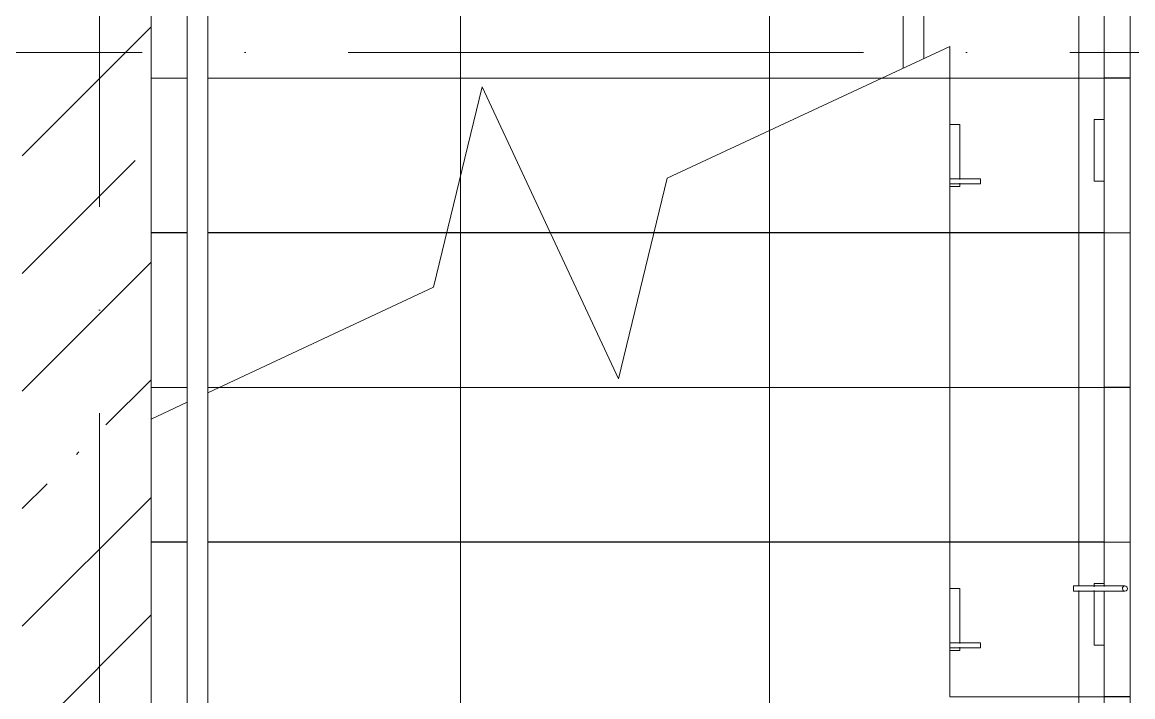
# Model space of a CAD drawing. Header units: millimetres. Extents: x -6467 to 106027, y -7090 to 195095.
# Drawn here: x 97350 to 99505, y 50681 to 51990 of the extents above; entities that cross this region are included whole.
import ezdxf

# ---------------------------------------------------------------- set-up
doc = ezdxf.new("R2010")
doc.units = ezdxf.units.MM
doc.linetypes.add('50_200_ШТРИХ_1Т_ш5_п1_п1_', pattern=[1400, 1000, -200, 0, -200])
doc.layers.add('A-WALL', color=7, linetype='Continuous', lineweight=5)
doc.layers.add('Ограждение', color=7, linetype='Continuous', lineweight=9)
for name, color, linetype, lineweight, true_color in [('S-STRS-1', 7, 'Continuous', 9, 0xaaaaaa), ('S-STRS-2', 7, 'Continuous', 5, 0xbfbfbf), ('S-STRS-MBND-1', 7, 'Continuous', 9, 0xaaaaaa), ('Оси-3', 7, '50_200_ШТРИХ_1Т_ш5_п1_п1_', 9, 0xaaaaaa)]:
    doc.layers.add(name, color=color, linetype=linetype, lineweight=lineweight, true_color=true_color)
pattern_1 = [(270, (97600, 49781.04), (600, 4e-14), []), (0, (97600, 49781.04), (0, 600), [])]
pattern_2 = [(90, (101000, 53681.04), (-600, 4e-14), []), (180, (101000, 53681.04), (7e-14, -600), [])]

# ---------------------------------------------------------------- blocks, each defined once
blk = doc.blocks.new('О_Элемент поручня_Маршевый_Труба_ГОСТ 8732-78 - О_Элемент поручня_Маршевый_Труба_ГОСТ 8732-78-V191-АИ_План этажа Радиаторы_2')
at = {"layer": 'Ограждение'}
blk.add_line((-3902.6, 0), (-13.2, 0), dxfattribs=at)
blk = doc.blocks.new('О_Полоса_Трапеция прямоугольная_Прокат_ГОСТ 103-2006 - Крепежная пластина-V195-АИ_План этажа Радиаторы_2')
at = {"layer": 'Ограждение'}
for p, q in [((95605.8, 83880.7), (95600, 83880.7)), ((95600, 83880.7), (95600, 83860.7)), ((95720, 83880.7), (95614.3, 83880.7)), ((95720, 83860.7), (95720, 83880.7)), ((95600, 83860.7), (95606.5, 83860.7)), ((95613.5, 83860.7), (95720, 83860.7))]:
    blk.add_line(p, q, dxfattribs=at)
blk = doc.blocks.new('О_Кронштейн_Форма Г_Круг_ГОСТ 2590-2006 - О_Кронштейн_Форма Г_Круг_ГОСТ 2590-2006-18969516-АИ_План этажа Радиаторы_2')
at = {"layer": 'Ограждение'}
for p, q in [((21685.8, 45871), (21685.8, 45946)), ((21695.8, 45946), (21695.8, 45871)), ((21685.8, 45871), (21690.8, 45871)), ((21690.8, 45871), (21695.8, 45871))]:
    blk.add_line(p, q, dxfattribs=at)
at = {"layer": 'Ограждение', "flags": 128}
for points in [[(21685.8, 45946), (21685.8, 45962.4), (21685.8, 45970.8), (21685.8, 45971)], [(21695.8, 45971), (21695.8, 45964.9), (21695.8, 45949.6), (21695.8, 45946)]]:
    blk.add_lwpolyline(points, dxfattribs=at)
at = {"layer": 'Ограждение'}
for start, end in [(90, 270), (270, 90)]:
    blk.add_arc((21690.8, 45971), 5, start, end, dxfattribs=at)
blk = doc.blocks.new('О_Полоса_Трапеция прямоугольная_Прокат_ГОСТ 103-2006 - Крепежная пластина-V192-АИ_План этажа Радиаторы_2')
at = {"layer": 'Ограждение'}
for p, q in [((97624.3, 83600.7), (97504.3, 83600.7)), ((97504.3, 83600.7), (97504.3, 83580.7)), ((97624.3, 83580.7), (97624.3, 83600.7)), ((97504.3, 83580.7), (97624.3, 83580.7))]:
    blk.add_line(p, q, dxfattribs=at)
blk = doc.blocks.new('О_Элемент поручня_Маршевый_Труба_ГОСТ 8732-78 - О_Элемент поручня_Маршевый_Труба_ГОСТ 8732-78-V224-АИ_План этажа Радиаторы_2')
at = {"layer": 'Ограждение'}
for p, q in [((-13.2, 40), (-1798.7, 40)), ((-1780, 0), (-13.2, 0))]:
    blk.add_line(p, q, dxfattribs=at)
blk = doc.blocks.new('О_Полоса_Трапеция прямоугольная_Прокат_ГОСТ 103-2006 - Крепежная пластина-V228-АИ_План этажа Радиаторы_2')
at = {"layer": 'Ограждение'}
for p, q in [((99169.6, 51791), (99150, 51791)), ((99169.6, 51684.6), (99169.6, 51791)), ((99150, 51671), (99169.6, 51671)), ((99169.6, 51671), (99169.6, 51677.5))]:
    blk.add_line(p, q, dxfattribs=at)
blk = doc.blocks.new('О_Кронштейн_Форма Г_Круг_ГОСТ 2590-2006 - О_Кронштейн_Форма Г_Круг_ГОСТ 2590-2006-V229-АИ_План этажа Радиаторы_2')
at = {"layer": 'Ограждение'}
for p, q in [((99150, 51686), (99209.6, 51686)), ((99209.6, 51681), (99209.6, 51686)), ((99209.6, 51676), (99150, 51676)), ((99209.6, 51676), (99209.6, 51681))]:
    blk.add_line(p, q, dxfattribs=at)
blk = doc.blocks.new('О_Кронштейн_Форма Г_Круг_ГОСТ 2590-2006 - О_Кронштейн_Форма Г_Круг_ГОСТ 2590-2006-V230-АИ_План этажа Радиаторы_2')
at = {"layer": 'Ограждение'}
for p, q in [((99150, 51686), (99209.6, 51686)), ((99209.6, 51685.9), (99209.6, 51686)), ((99209.6, 51676), (99150, 51676)), ((99209.6, 51676), (99209.6, 51676.2))]:
    blk.add_line(p, q, dxfattribs=at)
blk = doc.blocks.new('О_Элемент поручня_Пристенный_Двухуровневый_Труба_ГОСТ 87321 - О_Элемент поручня_Пристенный_Двухуровневый_Труба_ГОСТ 8732-78 2-V351-АИ_План этажа Радиаторы_2')
at = {"layer": 'Ограждение'}
for p, q in [((280, 40), (-4480, 40)), ((-4480, 0), (280, 0))]:
    blk.add_line(p, q, dxfattribs=at)

msp = doc.modelspace()

# ---------------------------------------------------------------- hatches: boundary and pattern name
at = {"layer": 'A-WALL'}
h = msp.add_hatch(dxfattribs=at)
h.set_pattern_fill('FP_1', color=256, style=0, pattern_type=2)
h.set_pattern_definition([(45, (0, 0), (-228.0985, 228.0985), []), (45, (228.1, 0), (-228.0985, 228.0985), [403.225, -80.645, 6.706, -73.939])])
h.paths.add_polyline_path([(97600, 47081), (97600, 47296), (97350, 47296), (97350, 47081)])
h.paths.add_polyline_path([(97600, 48946), (97600, 55181), (97350, 55181), (97350, 48946), (97505.3, 48946)])
at = {"layer": 'S-STRS-2'}
h = msp.add_hatch(dxfattribs=at)
h.set_pattern_fill('FP_143', color=256, style=0, pattern_type=2)
h.set_pattern_definition(pattern_1)
h.paths.add_polyline_path([(99150, 51881), (99450, 51881), (99450, 52181), (99099.6, 52181), (99099.6, 51918.9), (99150, 51942.4)])
h.paths.add_polyline_path([(98751.1, 51881), (99018.4, 51881), (99059.6, 51900.3), (99059.6, 52181), (97710, 52181), (97710, 51881), (98335.8, 51881)])
h.paths.add_polyline_path([(97600, 51881), (97670, 51881), (97670, 52181), (97600, 52181)])
h = msp.add_hatch(dxfattribs=at)
h.set_pattern_fill('FP_145', color=256, style=0, pattern_type=2)
h.set_pattern_definition(pattern_2)
h.paths.add_polyline_path([(99450, 51881), (99500, 51881), (99500, 52181), (99450, 52181), (99450, 52130.8)])
h.paths.add_polyline_path([(99540, 51881), (100890, 51881), (100890, 52181), (99540, 52181), (99540, 52130.8)])
h.paths.add_polyline_path([(100930, 51881), (101000, 51881), (101000, 52181), (100930, 52181)])
h = msp.add_hatch(dxfattribs=at)
h.set_pattern_fill('FP_143', color=256, style=0, pattern_type=2)
h.set_pattern_definition(pattern_1)
h.paths.add_polyline_path([(99018.4, 51881), (99150, 51881), (99150, 51942.4)])
h = msp.add_hatch(dxfattribs=at)
h.set_pattern_fill('FP_143', color=256, style=0, pattern_type=2)
h.set_pattern_definition(pattern_1)
h.paths.add_polyline_path([(97600, 51581), (97670, 51581), (97670, 51881), (97600, 51881), (97600, 51778.8)])
h.paths.add_polyline_path([(97710, 51581), (98174.1, 51581), (98242.9, 51864.3), (98375, 51581), (98575.9, 51581), (98601.6, 51686.7), (99018.4, 51881), (97710, 51881), (97710, 51778.8)])
h.paths.add_polyline_path([(99166.3, 51581), (99450, 51581), (99450, 51681), (99430, 51682.3), (99430, 51801), (99450, 51801), (99450, 51881), (99150, 51881), (99150, 51791), (99169.6, 51791), (99169.6, 51685.9), (99209.6, 51684.6), (99209.6, 51676.2), (99169.6, 51676.2), (99169.6, 51671), (99150, 51671), (99150, 51581)])
h = msp.add_hatch(dxfattribs=at)
h.set_pattern_fill('FP_143', color=256, style=0, pattern_type=2)
h.set_pattern_definition(pattern_1)
h.paths.add_polyline_path([(99150, 51581), (99150, 51881), (99018.4, 51881), (98601.6, 51686.7), (98575.9, 51581), (98958.7, 51581)])
h.paths.add_polyline_path([(98375, 51581), (98242.9, 51864.3), (98174.1, 51581), (98335.8, 51581)])
h = msp.add_hatch(dxfattribs=at)
h.set_pattern_fill('FP_145', color=256, style=0, pattern_type=2)
h.set_pattern_definition(pattern_2)
h.paths.add_polyline_path([(99500, 51581), (99500, 51881), (99450, 51881), (99450, 51581)])
h.paths.add_polyline_path([(101000, 51581), (101000, 51881), (100930, 51881), (100930, 51581)])
h.paths.add_polyline_path([(99581.6, 51581), (100890, 51581), (100890, 51881), (99540, 51881), (99540, 51581)])
h = msp.add_hatch(dxfattribs=at)
h.set_pattern_fill('FP_143', color=256, style=0, pattern_type=2)
h.set_pattern_definition(pattern_1)
h.paths.add_polyline_path([(97600, 51281), (97670, 51281), (97670, 51581), (97600, 51581), (97600, 51308.9)])
h.paths.add_polyline_path([(97710, 51281), (97731.6, 51281), (98148.4, 51475.4), (98174.1, 51581), (97710, 51581), (97710, 51285.6)])
h.paths.add_polyline_path([(99166.3, 51281), (99450, 51281), (99450, 51581), (99150, 51581), (99150, 51281)])
h.paths.add_polyline_path([(98507.1, 51297.8), (98575.9, 51581), (98375, 51581), (98424.3, 51475.4)])
h = msp.add_hatch(dxfattribs=at)
h.set_pattern_fill('FP_143', color=256, style=0, pattern_type=2)
h.set_pattern_definition(pattern_1)
h.paths.add_polyline_path([(97731.6, 51281), (99150, 51281), (99150, 51581), (98575.9, 51581), (98507.1, 51297.8), (98375, 51581), (98174.1, 51581), (98148.4, 51475.4)])
h = msp.add_hatch(dxfattribs=at)
h.set_pattern_fill('FP_145', color=256, style=0, pattern_type=2)
h.set_pattern_definition(pattern_2)
h.paths.add_polyline_path([(99450, 51281), (99500, 51281), (99500, 51581), (99450, 51581), (99450, 51426.9)])
h.paths.add_polyline_path([(99540, 51281), (100890, 51281), (100890, 51581), (99540, 51581), (99540, 51426.9)])
h.paths.add_polyline_path([(100930, 51281), (101000, 51281), (101000, 51581), (100930, 51581)])
h = msp.add_hatch(dxfattribs=at)
h.set_pattern_fill('FP_143', color=256, style=0, pattern_type=2)
h.set_pattern_definition(pattern_1)
h.paths.add_polyline_path([(97710, 50981), (99150, 50981), (99150, 51281), (97731.6, 51281), (97710, 51270.9), (97710, 51231.7)])
h.paths.add_polyline_path([(97600, 50981), (97670, 50981), (97670, 51252.3), (97600, 51219.7)])
h = msp.add_hatch(dxfattribs=at)
h.set_pattern_fill('FP_143', color=256, style=0, pattern_type=2)
h.set_pattern_definition(pattern_1)
h.paths.add_polyline_path([(99150, 50981), (99450, 50981), (99450, 51281), (99150, 51281), (99150, 51074.9)])
h.paths.add_polyline_path([(97600, 51219.7), (97670, 51252.3), (97670, 51281), (97600, 51281)])
h.paths.add_polyline_path([(97710, 51270.9), (97731.6, 51281), (97710, 51280.6)])
h = msp.add_hatch(dxfattribs=at)
h.set_pattern_fill('FP_145', color=256, style=0, pattern_type=2)
h.set_pattern_definition(pattern_2)
h.paths.add_polyline_path([(99450, 50981), (99500, 50981), (99500, 51281), (99450, 51281), (99450, 51074.9)])
h.paths.add_polyline_path([(101000, 50981), (101000, 51281), (100930, 51281), (100930, 50981)])
h.paths.add_polyline_path([(99540, 50981), (100890, 50981), (100890, 51281), (99540, 51281), (99540, 51074.9)])
h = msp.add_hatch(dxfattribs=at)
h.set_pattern_fill('FP_143', color=256, style=0, pattern_type=2)
h.set_pattern_definition(pattern_1)
h.paths.add_polyline_path([(98966.3, 50681), (99150, 50681), (99150, 50981), (97710, 50981), (97710, 50681), (98891.9, 50681)])
h.paths.add_polyline_path([(97600, 50681), (97670, 50681), (97670, 50981), (97600, 50981)])
h = msp.add_hatch(dxfattribs=at)
h.set_pattern_fill('FP_143', color=256, style=0, pattern_type=2)
h.set_pattern_definition(pattern_1)
h.paths.add_polyline_path([(99150, 50681), (99450, 50681), (99450, 50781), (99430, 50781), (99430, 50886.2), (99390, 50887.5), (99390, 50895.9), (99430, 50895.9), (99430, 50901), (99450, 50901), (99450, 50981), (99150, 50981), (99150, 50891), (99169.6, 50889.7), (99169.6, 50785.9), (99209.6, 50784.6), (99209.6, 50776.2), (99169.6, 50776.2), (99169.6, 50771), (99150, 50771), (99150, 50722.9)])
h = msp.add_hatch(dxfattribs=at)
h.set_pattern_fill('FP_145', color=256, style=0, pattern_type=2)
h.set_pattern_definition(pattern_2)
h.paths.add_polyline_path([(99450, 50681), (99500, 50681), (99500, 50981), (99450, 50981), (99450, 50895.9), (99465, 50894.6), (99465, 50886.2), (99450, 50886.2), (99450, 50722.9)])
h.paths.add_polyline_path([(99581.6, 50681), (100890, 50681), (100890, 50981), (99540, 50981), (99540, 50681)])
h.paths.add_polyline_path([(100930, 50681), (101000, 50681), (101000, 50981), (100930, 50981)])
h.paths.add_polyline_path([(99480.3, 50886.1), (99474.1, 50888.5), (99474.1, 50895), (99479.9, 50894.6), (99480.2, 50886.2)])
h.paths.add_polyline_path([(99493.5, 50887.5), (99486, 50892.3), (99489.9, 50895.4), (99495, 50891), (99493.7, 50887.8)])
h = msp.add_hatch(dxfattribs=at)
h.set_pattern_fill('FP_143', color=256, style=0, pattern_type=2)
h.set_pattern_definition(pattern_1)
h.paths.add_polyline_path([(97600, 50381), (97670, 50381), (97670, 50681), (97600, 50681)])
h.paths.add_polyline_path([(97710, 50381), (99059.6, 50381), (99058.7, 50681), (97710, 50681)])
h.paths.add_polyline_path([(99099.6, 50381), (99150, 50381), (99150, 50681), (99098.1, 50681), (99099.6, 50664.9), (99099.6, 50629)])
h = msp.add_hatch(dxfattribs=at)
h.set_pattern_fill('FP_143', color=256, style=0, pattern_type=2)
h.set_pattern_definition(pattern_1)
h.paths.add_polyline_path([(99166.3, 50381), (99450, 50381), (99450, 50681), (99150, 50681), (99150, 50381)])
h = msp.add_hatch(dxfattribs=at)
h.set_pattern_fill('FP_145', color=256, style=0, pattern_type=2)
h.set_pattern_definition(pattern_2)
h.paths.add_polyline_path([(99450, 50381), (99500, 50381), (99500, 50681), (99450, 50681), (99450, 50391)])
h.paths.add_polyline_path([(99540, 50381), (100890, 50381), (100890, 50681), (99540, 50681), (99540, 50391)])
h.paths.add_polyline_path([(100930, 50381), (101000, 50381), (101000, 50681), (100930, 50681)])

# ---------------------------------------------------------------- linework, layer by layer
at = {"layer": 'A-WALL'}
msp.add_line((97600, 48951), (97600, 55181), dxfattribs=at)
at = {"layer": 'S-STRS-1'}
for p, q in [((99450, 52181), (99450, 51881)), ((99150, 51881), (99150, 51942.4)), ((97600, 51881), (97670, 51881)), ((97600, 51881), (97670, 51881)), ((97710, 51881), (99018.4, 51881)), ((97710, 51881), (99018.4, 51881)), ((99018.4, 51881), (99150, 51881)), ((99018.4, 51881), (99150, 51881)), ((99150, 51581), (99150, 51881)), ((99150, 51881), (99450, 51881)), ((99150, 51881), (99450, 51881)), ((99450, 51881), (99450, 51801)), ((99500.5, 51881), (99450, 51881)), ((99500.5, 51881), (99450, 51881)), ((99450, 51681), (99450, 51581)), ((97600, 51581), (97670, 51581)), ((97600, 51581), (97670, 51581)), ((97710, 51581), (98174.1, 51581)), ((97710, 51581), (98174.1, 51581)), ((98174.1, 51581), (98375, 51581)), ((98174.1, 51581), (98375, 51581)), ((98375, 51581), (98575.9, 51581)), ((98375, 51581), (98575.9, 51581)), ((98575.9, 51581), (99150, 51581)), ((98575.9, 51581), (99150, 51581)), ((99150, 51281), (99150, 51581)), ((99150, 51581), (99450, 51581)), ((99150, 51581), (99450, 51581)), ((99450, 51581), (99450, 51281)), ((99500.5, 51581), (99450, 51581)), ((99500.5, 51581), (99450, 51581)), ((97600, 51281), (97670, 51281)), ((97600, 51281), (97670, 51281)), ((97710, 51281), (97731.6, 51281)), ((97710, 51281), (97731.6, 51281)), ((97731.6, 51281), (99150, 51281)), ((97731.6, 51281), (99150, 51281)), ((99150, 50981), (99150, 51281)), ((99150, 51281), (99450, 51281)), ((99150, 51281), (99450, 51281)), ((99450, 51281), (99450, 50981)), ((99500.5, 51281), (99450, 51281)), ((99500.5, 51281), (99450, 51281)), ((97600, 50981), (97670, 50981)), ((97600, 50981), (97670, 50981)), ((97710, 50981), (99150, 50981)), ((97710, 50981), (99150, 50981)), ((99150, 50681), (99150, 50981)), ((99150, 50981), (99450, 50981)), ((99150, 50981), (99450, 50981)), ((99450, 50981), (99450, 50901)), ((99500.5, 50981), (99450, 50981)), ((99500.5, 50981), (99450, 50981)), ((99450, 50781), (99450, 50681)), ((99150, 50681), (99450, 50681)), ((99150, 50681), (99450, 50681)), ((99450, 50681), (99450, 50381)), ((99500.5, 50681), (99450, 50681)), ((99500.5, 50681), (99450, 50681))]:
    msp.add_line(p, q, dxfattribs=at)
at = {"layer": 'S-STRS-MBND-1'}
for p, q in [((99150, 51942.4), (98601.6, 51686.7)), ((98242.9, 51864.3), (98148.4, 51475.4)), ((98507.1, 51297.8), (98242.9, 51864.3)), ((98601.6, 51686.7), (98507.1, 51297.8)), ((98148.4, 51475.4), (97710, 51270.9)), ((97670, 51252.3), (97600, 51219.7))]:
    msp.add_line(p, q, dxfattribs=at)
at = {"layer": 'Оси-3'}
for p, q in [((97500, 47431), (97500, 91281)), ((68580.7, 51931), (104718, 51931))]:
    msp.add_line(p, q, dxfattribs=at)

# ---------------------------------------------------------------- block references
at = {"layer": 'Ограждение'}
for name, p, rotation in [('О_Элемент поручня_Пристенный_Двухуровневый_Труба_ГОСТ 87321 - О_Элемент поручня_Пристенный_Двухуровневый_Труба_ГОСТ 8732-78 2-V351-АИ_План этажа Радиаторы_2', (97670, 49501.4), 269.9999999999999), ('О_Элемент поручня_Маршевый_Труба_ГОСТ 8732-78 - О_Элемент поручня_Маршевый_Труба_ГОСТ 8732-78-V224-АИ_План этажа Радиаторы_2', (99099.6, 53698.9), 89.99999999999925), ('О_Элемент поручня_Маршевый_Труба_ГОСТ 8732-78 - О_Элемент поручня_Маршевый_Труба_ГОСТ 8732-78-V191-АИ_План этажа Радиаторы_2', (99500, 49773.2), 269.9999999999994), ('О_Полоса_Трапеция прямоугольная_Прокат_ГОСТ 103-2006 - Крепежная пластина-V192-АИ_План этажа Радиаторы_2', (183030.7, -45823.3), 89.99999999999959), ('О_Кронштейн_Форма Г_Круг_ГОСТ 2590-2006 - О_Кронштейн_Форма Г_Круг_ГОСТ 2590-2006-18969516-АИ_План этажа Радиаторы_2', (53519, 72581.8), 269.9999999999998), ('О_Полоса_Трапеция прямоугольная_Прокат_ГОСТ 103-2006 - Крепежная пластина-V195-АИ_План этажа Радиаторы_2', (15569.3, 146501), 269.9999999999998)]:
    msp.add_blockref(name, p, dxfattribs=dict(at, rotation=rotation))
for name, p in [('О_Полоса_Трапеция прямоугольная_Прокат_ГОСТ 103-2006 - Крепежная пластина-V228-АИ_План этажа Радиаторы_2', (0, 0)), ('О_Кронштейн_Форма Г_Круг_ГОСТ 2590-2006 - О_Кронштейн_Форма Г_Круг_ГОСТ 2590-2006-V229-АИ_План этажа Радиаторы_2', (0, 0)), ('О_Кронштейн_Форма Г_Круг_ГОСТ 2590-2006 - О_Кронштейн_Форма Г_Круг_ГОСТ 2590-2006-V230-АИ_План этажа Радиаторы_2', (0, 0)), ('О_Полоса_Трапеция прямоугольная_Прокат_ГОСТ 103-2006 - Крепежная пластина-V228-АИ_План этажа Радиаторы_2', (0, -900)), ('О_Кронштейн_Форма Г_Круг_ГОСТ 2590-2006 - О_Кронштейн_Форма Г_Круг_ГОСТ 2590-2006-V229-АИ_План этажа Радиаторы_2', (0, -900)), ('О_Кронштейн_Форма Г_Круг_ГОСТ 2590-2006 - О_Кронштейн_Форма Г_Круг_ГОСТ 2590-2006-V230-АИ_План этажа Радиаторы_2', (0, -900))]:
    msp.add_blockref(name, p, dxfattribs=at)

doc.saveas('drawing.dxf')
